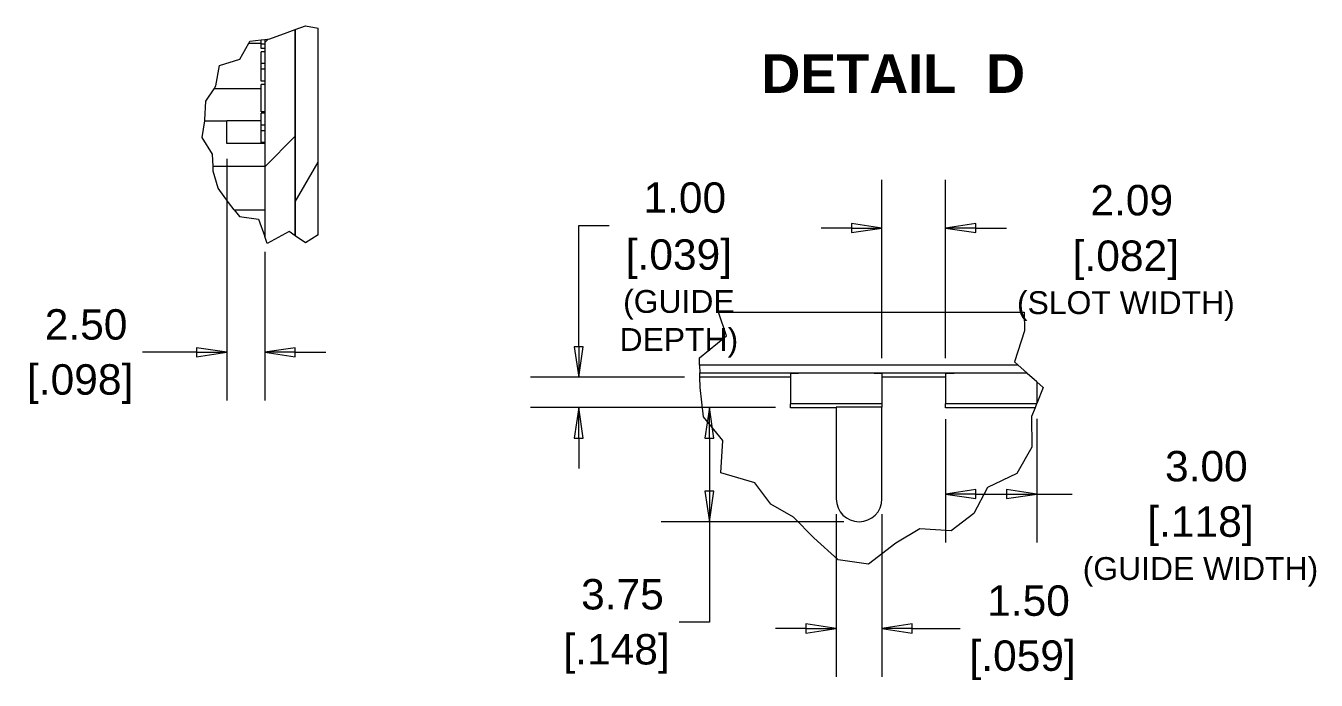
# Model space of a CAD drawing. Header units: millimetres. Extents: x 17 to 490, y 18 to 376.
# Drawn here: x 194.9 to 349.2, y 147.3 to 225.5 of the extents above; entities that cross this region are included whole.
import ezdxf

# ---------------------------------------------------------------- set-up
doc = ezdxf.new("R2010")
doc.units = ezdxf.units.MM
doc.header["$LTSCALE"] = 1.818182
for name, color, linetype, lineweight in [('Break Line (ANSI)', 7, 'Continuous', 9), ('Dimension (ANSI)', 7, 'Continuous', 9), ('Hatch (ANSI)', 7, 'Continuous', 9), ('Symbol (ANSI)', 7, 'Continuous', 9), ('Visible (ANSI)', 7, 'Continuous', 9), ('Visible Narrow (ANSI)', 7, 'Continuous', 9)]:
    doc.layers.add(name, color=color, linetype=linetype, lineweight=lineweight)
doc.styles.add('Label Text (ANSI)', font='arialbd.ttf')
doc.styles.add('Note Text (ANSI)', font='arial.ttf')
doc.dimstyles.new('Default - mm (ANSI)', dxfattribs={"dimscale": 1.818182, "dimtxt": 2, "dimasz": 2, "dimexe": 3.175, "dimexo": 1, "dimgap": 0.8, "dimtad": 0, "dimtih": 1, "dimtoh": 1, "dimrnd": 1e-08, "dimzin": 4, "dimdsep": 46, "dimtxsty": 'Note Text (ANSI)', "dimblk": 'Filled-1', "dimcen": 0.09, "dimdle": 10, "dimclrd": 256, "dimclre": 256, "dimclrt": 256, "dimadec": 1, "dimazin": 0, "dimtfac": 1.524, "dimtofl": 0, "dimtmove": 0, "dimatfit": 3, "dimfxl": 0, "dimtolj": 1, "dimtzin": 0, "dimlwd": -1, "dimlwe": -1, "dimarcsym": 0})

# ---------------------------------------------------------------- blocks, each defined once
blk = doc.blocks.new('Filled-1')
at = {"color": 0}
for p, q in [((0, 0), (-1, 0.15)), ((-1, 0.15), (-1, -0.15)), ((-1, 0), (0, 0)), ((-1, -0.15), (0, 0))]:
    blk.add_line(p, q, dxfattribs=at)
at = {"color": 0, "flags": 128}
blk.add_lwpolyline([(-1, -0.15), (0, 0), (-1, 0.15), (-1, -0.15)], dxfattribs=at)
at = {"color": 0}
blk.add_solid([(-1, -0.15), (0, 0), (-1, 0.15), (-1, -0.15)], dxfattribs=at)
blk = doc.blocks.new('*D23')
at = {"layer": 'Defpoints', "color": 0, "transparency": 16777216}
for p in [(218.93, 211.4), (223.47, 200.27), (223.47, 186.44)]:
    blk.add_point(p, dxfattribs=at)
at = {"layer": 'Dimension (ANSI)', "transparency": 16777216}
for p, q in [((218.93, 209.58), (218.93, 180.67)), ((223.47, 198.45), (223.47, 180.67)), ((215.29, 186.44), (208.87, 186.44)), ((227.11, 186.44), (230.75, 186.44))]:
    blk.add_line(p, q, dxfattribs=at)
at = {"layer": 'Dimension (ANSI)', "transparency": 16777216, "xscale": 3.636363636363636, "yscale": 3.636363636363636, "zscale": 3.636363636363636}
blk.add_blockref('Filled-1', (218.93, 186.44), dxfattribs=at)
at = {"layer": 'Dimension (ANSI)', "transparency": 16777216, "xscale": 3.636363636363636, "yscale": 3.636363636363636, "zscale": 3.636363636363636, "rotation": 180}
blk.add_blockref('Filled-1', (223.47, 186.44), dxfattribs=at)
at = {"layer": 'Dimension (ANSI)', "transparency": 16777216, "char_height": 3.636, "attachment_point": 5, "style": 'Note Text (ANSI)'}
for s, insert in [('\\A1; 2.50', (201.4, 189.75)), ('\\A1;[.098]', (201.4, 182.65))]:
    blk.add_mtext(s, dxfattribs=dict(at, insert=insert))
blk = doc.blocks.new('*D30')
at = {"layer": 'Defpoints', "color": 0, "transparency": 16777216}
for p in [(291.79, 168.92), (297.24, 168.92), (297.24, 153.43)]:
    blk.add_point(p, dxfattribs=at)
at = {"layer": 'Dimension (ANSI)', "transparency": 16777216}
for p, q in [((291.79, 167.1), (291.79, 147.65)), ((297.24, 167.1), (297.24, 147.65)), ((288.15, 153.43), (284.51, 153.43)), ((300.88, 153.43), (306.59, 153.43))]:
    blk.add_line(p, q, dxfattribs=at)
at = {"layer": 'Dimension (ANSI)', "transparency": 16777216, "xscale": 3.636363636363636, "yscale": 3.636363636363636, "zscale": 3.636363636363636}
blk.add_blockref('Filled-1', (291.79, 153.43), dxfattribs=at)
at = {"layer": 'Dimension (ANSI)', "transparency": 16777216, "xscale": 3.636363636363636, "yscale": 3.636363636363636, "zscale": 3.636363636363636, "rotation": 180}
blk.add_blockref('Filled-1', (297.24, 153.43), dxfattribs=at)
at = {"layer": 'Dimension (ANSI)', "transparency": 16777216, "char_height": 3.636, "attachment_point": 5, "style": 'Note Text (ANSI)'}
for s, insert in [('\\A1; 1.50', (314.06, 156.74)), ('\\A1;[.059]', (314.06, 149.64))]:
    blk.add_mtext(s, dxfattribs=dict(at, insert=insert))
blk = doc.blocks.new('*D31')
at = {"layer": 'Defpoints', "color": 0, "transparency": 16777216}
for p in [(304.84, 201.29), (297.24, 183.91), (304.84, 183.91)]:
    blk.add_point(p, dxfattribs=at)
at = {"layer": 'Dimension (ANSI)', "transparency": 16777216}
for p, q in [((297.24, 185.73), (297.24, 207.06)), ((304.84, 185.73), (304.84, 207.06)), ((293.6, 201.29), (289.97, 201.29)), ((308.48, 201.29), (312.12, 201.29))]:
    blk.add_line(p, q, dxfattribs=at)
at = {"layer": 'Dimension (ANSI)', "transparency": 16777216, "xscale": 3.636363636363636, "yscale": 3.636363636363636, "zscale": 3.636363636363636}
blk.add_blockref('Filled-1', (297.24, 201.29), dxfattribs=at)
at = {"layer": 'Dimension (ANSI)', "transparency": 16777216, "xscale": 3.636363636363636, "yscale": 3.636363636363636, "zscale": 3.636363636363636, "rotation": 180}
blk.add_blockref('Filled-1', (304.84, 201.29), dxfattribs=at)
at = {"layer": 'Dimension (ANSI)', "transparency": 16777216, "attachment_point": 5, "style": 'Note Text (ANSI)'}
for s, insert, char_height in [('\\A1; 2.09', (326.4, 204.6), 3.636), ('\\A1;[.082]{\\P\\fArial|b0|i0;\\H2.7273;(SLOT WIDTH)}', (326.4, 195), 3.6364)]:
    blk.add_mtext(s, dxfattribs=dict(at, insert=insert, char_height=char_height))
blk = doc.blocks.new('*D32')
at = {"layer": 'Defpoints', "color": 0, "transparency": 16777216}
for p in [(304.84, 180.28), (315.75, 180.32), (315.75, 169.5)]:
    blk.add_point(p, dxfattribs=at)
at = {"layer": 'Dimension (ANSI)', "transparency": 16777216}
for p, q in [((304.84, 178.46), (304.84, 163.73)), ((315.75, 178.5), (315.75, 163.73)), ((308.48, 169.5), (312.12, 169.5)), ((315.75, 169.5), (319.97, 169.5))]:
    blk.add_line(p, q, dxfattribs=at)
at = {"layer": 'Dimension (ANSI)', "transparency": 16777216, "xscale": 3.636363636363636, "yscale": 3.636363636363636, "zscale": 3.636363636363636, "rotation": 180}
blk.add_blockref('Filled-1', (304.84, 169.5), dxfattribs=at)
at = {"layer": 'Dimension (ANSI)', "transparency": 16777216, "xscale": 3.636363636363636, "yscale": 3.636363636363636, "zscale": 3.636363636363636}
blk.add_blockref('Filled-1', (315.75, 169.5), dxfattribs=at)
at = {"layer": 'Dimension (ANSI)', "transparency": 16777216, "attachment_point": 5, "style": 'Note Text (ANSI)'}
for s, insert, char_height in [('\\A1; 3.00', (335.32, 172.81), 3.636), ('\\A1;[.118]{\\P\\fArial|b0|i0;\\H2.7273;(GUIDE WIDTH)}', (335.32, 163.22), 3.6364)]:
    blk.add_mtext(s, dxfattribs=dict(at, insert=insert, char_height=char_height))
blk = doc.blocks.new('*D33')
at = {"layer": 'Defpoints', "color": 0, "transparency": 16777216}
for p in [(261, 183.46), (275.48, 183.46), (286.33, 179.83)]:
    blk.add_point(p, dxfattribs=at)
at = {"layer": 'Dimension (ANSI)', "transparency": 16777216}
for p, q in [((261, 187.1), (261, 201.6)), ((261, 201.6), (264.64, 201.6)), ((273.66, 183.46), (255.23, 183.46)), ((284.51, 179.83), (255.23, 179.83)), ((261, 176.19), (261, 172.55))]:
    blk.add_line(p, q, dxfattribs=at)
at = {"layer": 'Dimension (ANSI)', "transparency": 16777216, "xscale": 3.636363636363636, "yscale": 3.636363636363636, "zscale": 3.636363636363636}
for p, rotation in [((261, 183.46), 270), ((261, 179.83), 90)]:
    blk.add_blockref('Filled-1', p, dxfattribs=dict(at, rotation=rotation))
at = {"layer": 'Dimension (ANSI)', "transparency": 16777216, "attachment_point": 5, "style": 'Note Text (ANSI)'}
for s, insert, char_height in [('\\A1; 1.00', (272.97, 204.91), 3.636), ('\\A1;[.039]{\\P\\fArial|b0|i0;\\H2.7273;(GUIDE \\PDEPTH)}', (272.97, 192.87), 3.6364)]:
    blk.add_mtext(s, dxfattribs=dict(at, insert=insert, char_height=char_height))
blk = doc.blocks.new('*D34')
at = {"layer": 'Defpoints', "color": 0, "transparency": 16777216}
for p in [(276.62, 179.83), (286.33, 179.83), (294.51, 166.19)]:
    blk.add_point(p, dxfattribs=at)
at = {"layer": 'Dimension (ANSI)', "transparency": 16777216}
for p, q in [((284.51, 179.83), (270.85, 179.83)), ((276.62, 176.19), (276.62, 169.83)), ((292.7, 166.19), (270.85, 166.19)), ((276.62, 166.19), (276.62, 154.18)), ((276.62, 154.18), (272.99, 154.18))]:
    blk.add_line(p, q, dxfattribs=at)
at = {"layer": 'Dimension (ANSI)', "transparency": 16777216, "xscale": 3.636363636363636, "yscale": 3.636363636363636, "zscale": 3.636363636363636}
for p, rotation in [((276.62, 179.83), 90), ((276.62, 166.19), 270)]:
    blk.add_blockref('Filled-1', p, dxfattribs=dict(at, rotation=rotation))
at = {"layer": 'Dimension (ANSI)', "transparency": 16777216, "char_height": 3.636, "attachment_point": 5, "style": 'Note Text (ANSI)'}
for s, insert in [('\\A1; 3.75', (265.52, 157.5)), ('\\A1;[.148]', (265.52, 150.4))]:
    blk.add_mtext(s, dxfattribs=dict(at, insert=insert))

msp = doc.modelspace()

# ---------------------------------------------------------------- hatches: boundary and pattern name
at = {"layer": 'Hatch (ANSI)'}
h = msp.add_hatch(dxfattribs=at)
h.set_pattern_fill('ANSI31', color=256, scale=83.966942, angle=14.99998, style=0)
h.set_pattern_definition([(60, (0, 0), (-9.0897, 5.24794), [])])
h.paths.add_polyline_path([(228.352, 225.465), (229.836, 225.19), (229.836, 200.464), (228.352, 199.521), (227.109, 200.381), (227.109, 225.026)])
h = msp.add_hatch(dxfattribs=at)
h.set_pattern_fill('ANSI31', color=256, scale=83.966942, style=0)
h.set_pattern_definition([(45, (0, 0), (-7.4217, 7.4217), [])])
h.paths.add_polyline_path([(226.133, 224.68), (227.109, 225.026), (227.109, 200.381), (226.375, 200.888), (223.754, 199.465), (223.472, 200.266), (223.472, 223.83), (224.058, 223.894)])

# ---------------------------------------------------------------- linework, layer by layer
at = {"layer": 'Break Line (ANSI)'}
for p, q in [((227.109, 225.026), (228.352, 225.465)), ((228.352, 225.465), (229.836, 225.19)), ((221.69, 223.636), (223.018, 223.781)), ((223.018, 223.781), (223.472, 223.83)), ((223.472, 223.83), (224.058, 223.894)), ((224.058, 223.894), (226.133, 224.68)), ((226.133, 224.68), (227.109, 225.026)), ((220.483, 221.475), (221.557, 223.397)), ((221.557, 223.397), (221.69, 223.636)), ((217.632, 218.286), (218.062, 220.732)), ((218.062, 220.732), (220.483, 221.475)), ((216.405, 216.446), (217.403, 217.942)), ((217.403, 217.942), (217.632, 218.286)), ((216.301, 214.222), (216.405, 216.446)), ((215.985, 212.098), (216.287, 214.124)), ((216.287, 214.124), (216.301, 214.222)), ((217.238, 210.138), (215.985, 212.098)), ((217.283, 208.67), (217.238, 210.138)), ((217.302, 208.076), (217.283, 208.67)), ((217.899, 206.063), (217.302, 208.076)), ((219.134, 204.363), (217.899, 206.063)), ((219.817, 203.488), (219.134, 204.363)), ((219.817, 203.488), (220.449, 202.679)), ((220.449, 202.679), (222.735, 202.368)), ((222.735, 202.368), (223.472, 200.266)), ((226.375, 200.888), (223.754, 199.465)), ((227.109, 200.381), (226.375, 200.888)), ((223.754, 199.465), (223.472, 200.266)), ((228.352, 199.521), (227.109, 200.381)), ((229.836, 200.464), (228.352, 199.521)), ((278.654, 188.396), (277.702, 191.259)), ((314.233, 191.259), (314.284, 189.007)), ((275.424, 185.78), (278.654, 188.396)), ((314.284, 189.007), (313.089, 185.296)), ((275.446, 184.891), (275.424, 185.78)), ((313.089, 185.296), (313.54, 184.891)), ((275.446, 184.891), (275.47, 183.982)), ((275.483, 183.462), (275.47, 183.982)), ((314.552, 183.982), (313.54, 184.891)), ((314.552, 183.982), (314.613, 183.928)), ((315.753, 182.903), (314.613, 183.928)), ((275.515, 182.217), (275.483, 183.462)), ((275.927, 178.743), (275.515, 182.217)), ((315.753, 182.903), (316.517, 182.217)), ((316.517, 182.217), (315.753, 180.318)), ((315.556, 179.826), (315.134, 178.778)), ((315.738, 180.278), (315.556, 179.826)), ((315.738, 180.278), (315.753, 180.318)), ((278.243, 175.889), (275.927, 178.743)), ((315.134, 178.778), (315.17, 175.105)), ((277.988, 172.032), (278.243, 175.889)), ((315.17, 175.105), (313.381, 171.968)), ((282.066, 170.836), (277.988, 172.032)), ((313.381, 171.968), (309.871, 170.268)), ((283.951, 168.299), (282.066, 170.836)), ((309.871, 170.268), (308.239, 167.19)), ((286.682, 166.719), (283.951, 168.299)), ((289.102, 164.283), (286.682, 166.719)), ((308.239, 167.19), (305.502, 165.118)), ((301.775, 165.333), (298.906, 163.638)), ((305.502, 165.118), (301.775, 165.333)), ((292.004, 161.653), (289.102, 164.283)), ((298.906, 163.638), (295.63, 161.123)), ((295.63, 161.123), (292.004, 161.653))]:
    msp.add_line(p, q, dxfattribs=at)
at = {"layer": 'Visible (ANSI)'}
for p, q in [((223.018, 223.284), (223.018, 223.781)), ((223.472, 223.83), (223.472, 200.266)), ((227.109, 200.381), (227.109, 225.026)), ((227.109, 225.026), (227.109, 200.381)), ((229.836, 200.464), (229.836, 225.19)), ((221.557, 223.397), (223.018, 223.397)), ((223.018, 222.765), (223.018, 223.284)), ((223.472, 223.284), (223.018, 223.284)), ((223.472, 222.765), (223.018, 222.765)), ((223.018, 220.959), (223.018, 222.369)), ((223.472, 222.369), (223.018, 222.369)), ((223.018, 220.275), (223.018, 220.959)), ((223.472, 220.959), (223.018, 220.959)), ((223.018, 218.865), (223.018, 220.275)), ((223.472, 220.275), (223.018, 220.275)), ((223.018, 217.942), (217.403, 217.942)), ((223.472, 218.865), (223.018, 218.865)), ((223.018, 217.516), (223.018, 218.468)), ((223.472, 218.468), (223.018, 218.468)), ((223.018, 216.018), (223.018, 217.516)), ((223.018, 215.171), (223.018, 216.018)), ((223.472, 215.171), (223.018, 215.171)), ((223.018, 213.609), (223.018, 215.018)), ((223.472, 215.018), (223.018, 215.018)), ((216.287, 214.124), (218.927, 214.124)), ((223.018, 214.124), (218.927, 214.124)), ((218.927, 211.397), (218.927, 214.124)), ((223.018, 212.924), (223.018, 213.609)), ((223.472, 213.609), (223.018, 213.609)), ((223.018, 211.514), (223.018, 212.924)), ((223.472, 212.924), (223.018, 212.924)), ((223.472, 211.397), (218.927, 211.397)), ((223.472, 211.514), (223.018, 211.514)), ((223.472, 208.67), (217.283, 208.67)), ((219.817, 203.488), (223.472, 203.488)), ((277.702, 191.259), (314.233, 191.259)), ((286.332, 183.913), (286.332, 180.277)), ((297.241, 183.913), (297.241, 180.277)), ((304.844, 183.913), (304.844, 180.277)), ((286.332, 183.462), (275.483, 183.462)), ((304.844, 183.462), (297.241, 183.462)), ((315.753, 182.903), (315.753, 180.318)), ((286.332, 179.826), (286.332, 180.277)), ((291.786, 179.826), (286.332, 179.826)), ((297.241, 179.866), (291.786, 179.866)), ((291.786, 179.866), (291.786, 168.917)), ((297.241, 180.277), (297.241, 179.866)), ((297.241, 168.917), (297.241, 179.866)), ((304.844, 179.826), (304.844, 180.277)), ((315.556, 179.826), (304.844, 179.826))]:
    msp.add_line(p, q, dxfattribs=at)
msp.add_arc((294.514, 168.917), 2.727, 180, 0, dxfattribs=at)
for centre, start_param in [((291.786, 183.913), 3.1415927), ((310.299, 183.913), 3.8000759), ((291.786, 180.277), 3.1415927), ((310.299, 180.277), 3.2174924)]:
    msp.add_ellipse(centre, major_axis=(-5.455, 0), ratio=0.0043633, start_param=start_param, end_param=6.2831853, dxfattribs=at)
at = {"layer": 'Visible Narrow (ANSI)'}
for p, q in [((313.54, 184.891), (275.446, 184.891)), ((275.47, 183.982), (314.552, 183.982))]:
    msp.add_line(p, q, dxfattribs=at)

# ---------------------------------------------------------------- texts
at = {"layer": 'Symbol (ANSI)', "insert": (282.824, 217.447), "char_height": 4.6182, "attachment_point": 7, "style": 'Label Text (ANSI)'}
msp.add_mtext('DETAIL  D', dxfattribs=at)

# ---------------------------------------------------------------- dimensions: what is measured, and where the dimension line sits
at = {"layer": 'Dimension (ANSI)'}
for base, p1, p2, angle, text, override, picture, middle in [((223.472, 186.438), (218.927, 211.397), (223.472, 200.266), 180, ' <>\\X[.098]', {"dimgap": 0.8, "dimtih": 0, "dimtoh": 0, "dimdec": 2, "dimlfac": 0.55, "dimpost": '\\X', "dimtol": 0, "dimlim": 0, "dimtp": 0, "dimtm": 0, "dimtdec": 2, "dimatfit": 1}, '*D23', (201.398, 186.438)), ((261.002, 183.462), (286.332, 179.826), (275.483, 183.462), 90, ' <>\\X[.039]{\\P\\fArial|b0|i0;\\H2.7273;(GUIDE \\PDEPTH)}', {"dimgap": 0.8, "dimdec": 2, "dimlfac": 0.275, "dimpost": '\\X', "dimtol": 0, "dimlim": 0, "dimtp": 0, "dimtm": 0, "dimtdec": 2, "dimatfit": 1}, '*D33', (272.968, 201.596)), ((304.844, 201.286), (297.241, 183.913), (304.844, 183.913), 180, ' <>\\X[.082]{\\P\\fArial|b0|i0;\\H2.7273;(SLOT WIDTH)}', {"dimgap": 0.8, "dimtih": 0, "dimtoh": 0, "dimdec": 2, "dimlfac": 0.275, "dimpost": '\\X', "dimtol": 0, "dimlim": 0, "dimtp": 0, "dimtm": 0, "dimtdec": 2, "dimatfit": 1}, '*D31', (326.403, 201.286)), ((276.624, 179.826), (294.514, 166.19), (286.332, 179.826), 90, ' <>\\X[.148]', {"dimgap": 0.8, "dimdec": 2, "dimlfac": 0.275, "dimpost": '\\X', "dimtol": 0, "dimlim": 0, "dimtp": 0, "dimtm": 0, "dimtdec": 2, "dimatfit": 2}, '*D34', (265.515, 154.185)), ((315.753, 169.499), (304.844, 180.277), (315.753, 180.318), 180, ' <>\\X[.118]{\\P\\fArial|b0|i0;\\H2.7273;(GUIDE WIDTH)}', {"dimgap": 0.8, "dimtih": 0, "dimtoh": 0, "dimdec": 2, "dimlfac": 0.275, "dimpost": '\\X', "dimtol": 0, "dimlim": 0, "dimtp": 0, "dimtm": 0, "dimtdec": 2, "dimatfit": 2}, '*D32', (335.318, 169.499)), ((297.241, 153.426), (291.786, 168.917), (297.241, 168.917), 180, ' <>\\X[.059]', {"dimgap": 0.8, "dimtih": 0, "dimtoh": 0, "dimdec": 2, "dimlfac": 0.275, "dimpost": '\\X', "dimtol": 0, "dimlim": 0, "dimtp": 0, "dimtm": 0, "dimtdec": 2, "dimatfit": 1}, '*D30', (314.06, 153.426))]:
    dim = msp.add_linear_dim(base=base, p1=p1, p2=p2, angle=angle, text=text, dimstyle='Default - mm (ANSI)', override=override, dxfattribs=at)
    dim.commit()
    dim.dimension.update_dxf_attribs({"geometry": picture, "text_midpoint": middle, "dimtype": 160})

doc.saveas('drawing.dxf')
